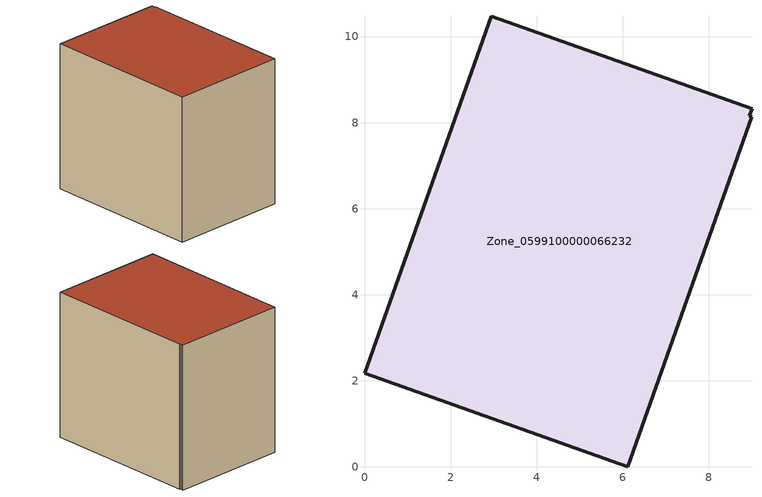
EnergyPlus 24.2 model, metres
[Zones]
Zone_0599100000066232
 floor ground (C_G): 0,2.17 2.94,10.47 9,8.32 8.94,8.15 9,8.13 6.12,0 z0.58
 wall outside (C_F): 2.94,10.47 0,2.17 6.12,0 9,8.13 8.94,8.15 9,8.32 2.94,10.47 z0.58:8.62
 roof outside (C_R): 6.12,0 9,8.13 8.94,8.15 9,8.32 2.94,10.47 0,2.17 z8.62
[BUILDING]
Pand.0599100000066232: North Axis=0; Terrain=City; Loads Convergence Tolerance Value=0.04; Temperature Convergence Tolerance Value=0.4; Solar Distribution=FullExterior; Maximum Number of Warmup Days=25; Minimum Number of Warmup Days=1
[Site:Location]
Rotterdam.The.Hague.AP_ZH_NLD Design_Conditions: Latitude=51.96; Longitude=4.45; Time Zone=1; Elevation=-4.5
[SITE:GROUNDTEMPERATURE:BUILDINGSURFACE]
18, 18, 18, 18, 18, 18, 18, 18, 18, 18, 18, 18
[MATERIAL] Thermal Absorptance=0.9; Solar Absorptance=0.7; Visible Absorptance=0.7
Name | Roughness | Thickness | Conductivity | Density | Specific Heat
G.TI.1965-1974 | MediumSmooth | 0.15 | 0.882353 | 540 | 1210
F.TI.1965-1974 | Rough | 0.3 | 0.697674 | 1920 | 840
R.TI.1965-1974 | MediumRough | 0.2 | 0.232558 | 1500 | 1000
[CONSTRUCTION]
C_G: G.TI.1965-1974
C_F: F.TI.1965-1974
C_R: R.TI.1965-1974
[ZONE]
Zone_0599100000066232: Type=1; Multiplier=1; Ceiling Height=Autocalculate; Volume=Autocalculate; Floor Area=autocalculate; Part of Total Floor Area=Yes
[ZONEINFILTRATION:DESIGNFLOWRATE]
Infil_Zone_0599100000066232: Zone or ZoneList or Space or SpaceList=Zone_0599100000066232; Schedule=AlwaysOn; Design Flow Rate Calculation Method=Flow/Area; Flow Rate per Floor Area=0.003; Constant Term Coefficient=1; Temperature Term Coefficient=0; Velocity Term Coefficient=0; Velocity Squared Term Coefficient=0
[HVACTEMPLATE:ZONE:IDEALLOADSAIRSYSTEM]
Zone_0599100000066232: Maximum Heating Supply Air Temperature=50; Minimum Cooling Supply Air Temperature=13; Maximum Heating Supply Air Humidity Ratio=0.0156; Minimum Cooling Supply Air Humidity Ratio=0.0077; Heating Limit=NoLimit; Cooling Limit=NoLimit; Dehumidification Control Type=ConstantSensibleHeatRatio; Cooling Sensible Heat Ratio=0.7; Dehumidification Setpoint=60; Humidification Control Type=None; Humidification Setpoint=30; Outdoor Air Method=None; Outdoor Air Flow Rate per Person=0.00944; Outdoor Air Flow Rate per Zone Floor Area=0; Outdoor Air Flow Rate per Zone=0; Demand Controlled Ventilation Type=None; Outdoor Air Economizer Type=NoEconomizer; Heat Recovery Type=None; Sensible Heat Recovery Effectiveness=0.7; Latent Heat Recovery Effectiveness=0.65
[ZONECONTROL:THERMOSTAT]
ThermostatControl_Zone_0599100000066232: Zone or ZoneList=Zone_0599100000066232; Control Type Schedule=DualSetpointControlType; Control 1=Thermostat_Zone_0599100000066232; Temperature Difference Between Cutout And Setpoint=0
[THERMOSTATSETPOINT:DUALSETPOINT]
Thermostat_Zone_0599100000066232: Heating Setpoint Temperature Schedule=HeatingSetpoint_Zone_0599100000066232; Cooling Setpoint Temperature Schedule=CoolingSetpoint_Zone_0599100000066232
[SCHEDULE:COMPACT]
HeatingSetpoint_Zone_0599100000066232: Through: 12/31, For: AllDays, Until: 24:00, 21
CoolingSetpoint_Zone_0599100000066232: Through: 12/31, For: AllDays, Until: 24:00, 24
DualSetpointControlType: Through: 12/31, For: AllDays, Until: 24:00, 4
AlwaysOn: Through: 12/31, For: AllDays, Until: 24:00, 1
